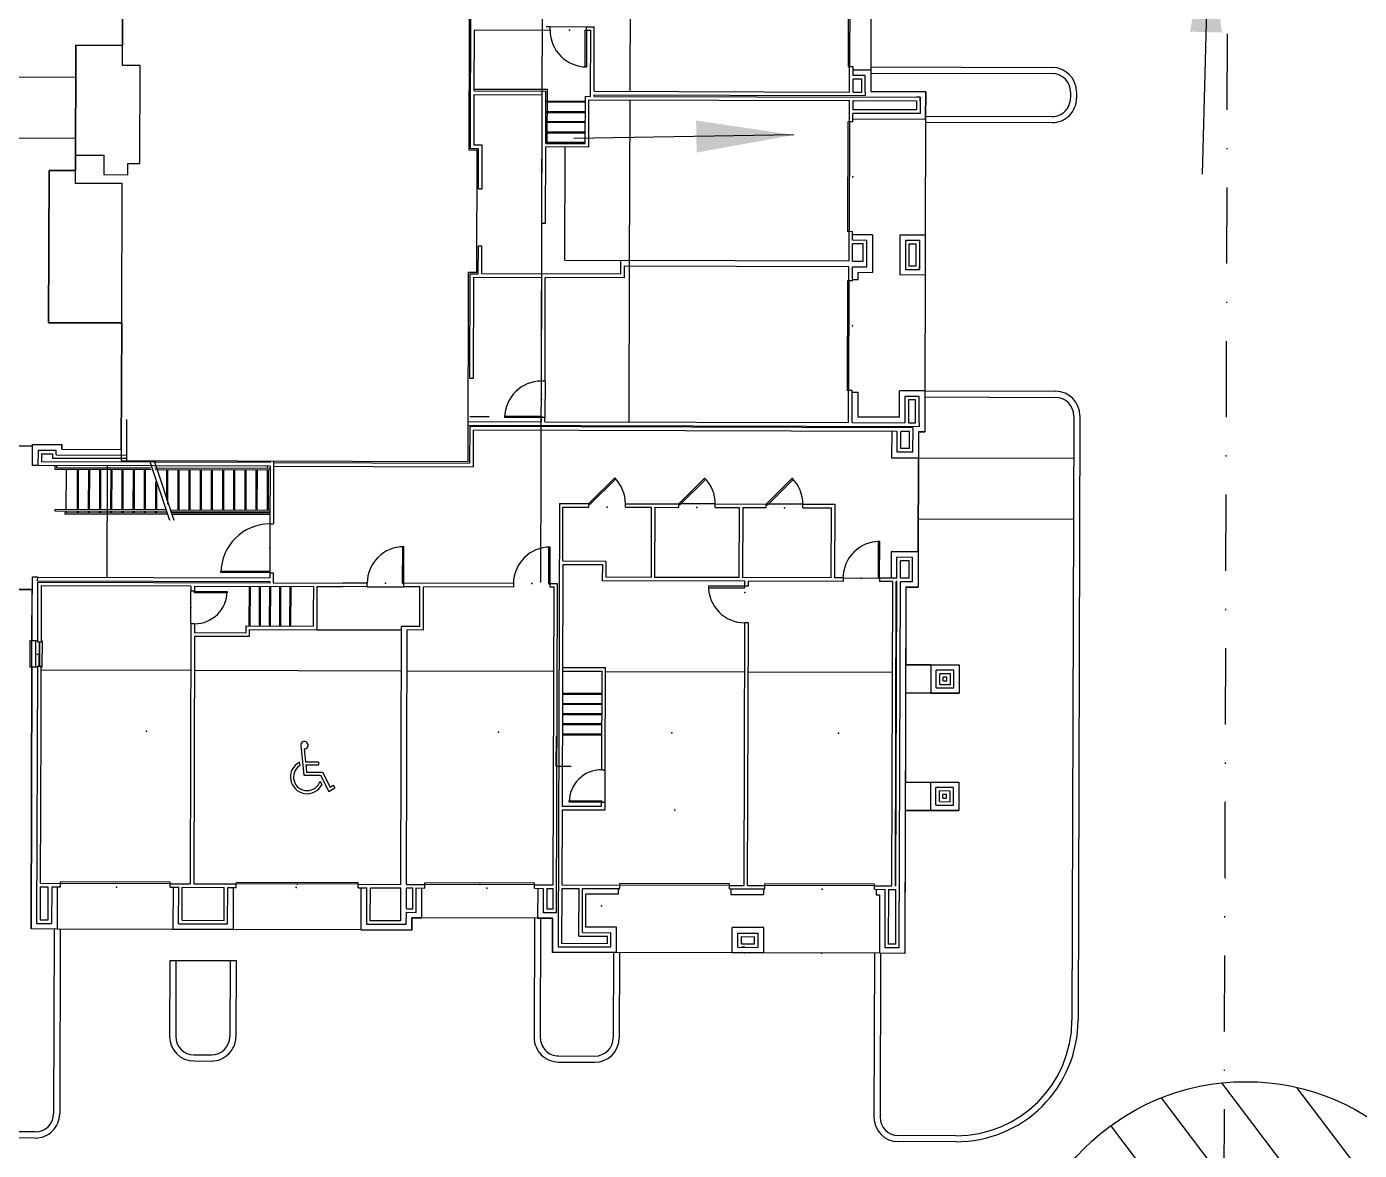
# Model space of a CAD drawing. Header units: feet. Extents: x 26064 to 27719, y 16802 to 28989.
# Drawn here: x 27156 to 27265.3, y 17176.1 to 17268.3 of the extents above; entities that cross this region are included whole.
import ezdxf

# ---------------------------------------------------------------- set-up
doc = ezdxf.new("R2010")
doc.units = ezdxf.units.FT
doc.header["$LTSCALE"] = 50
doc.header["$MEASUREMENT"] = 0
doc.header["$PDSIZE"] = -0.5
doc.linetypes.add('CENTERPL', pattern=[0.25, 0.125, -0.0625, 0, -0.0625])
doc.linetypes.add('HIDDEN', pattern=[0.375, 0.25, -0.125])
for name, color, linetype in [('BUILDING-INTERIOR', 251, 'Continuous'), ('BUILDINGS', 5, 'Continuous'), ('CL-ROADS', 9, 'CENTERPL'), ('CURB-B', 4, 'Continuous'), ('CURB-F', 32, 'Continuous'), ('INLET PROTECTION', 1, 'HIDDEN'), ('SD-STRUCTURE', 6, 'Continuous'), ('SIDEWALK', 9, 'Continuous')]:
    doc.layers.add(name, color=color, linetype=linetype)
doc.styles.add('ls80', font='simplex', dxfattribs={"oblique": 15, "height": 4})
doc.dimstyles.new('dim', dxfattribs={"dimtxt": 0.18, "dimasz": 0.16, "dimexe": 0.0625, "dimexo": 0.0625, "dimgap": 0.03, "dimtad": 3, "dimdec": 4, "dimzin": 0, "dimdsep": 46, "dimtxsty": 'ls80', "dimcen": 0.09, "dimclrd": 256, "dimclre": 256, "dimclrt": 256, "dimaunit": 1, "dimadec": 4, "dimazin": 0, "dimtfac": 1, "dimtdec": 4, "dimtofl": 0, "dimtmove": 2, "dimatfit": 3, "dimfxl": 0, "dimtolj": 1, "dimtzin": 0, "dimlwd": -1, "dimlwe": -1, "dimarcsym": 0})

# ---------------------------------------------------------------- blocks, each defined once
blk = doc.blocks.new('HCSYMBOL')
at = {"layer": 'BUILDING-INTERIOR', "ltscale": 3}
for p, q in [((-6.3, 30.9, -0.7), (-3.3, 1.7, -0.7)), ((-2.9, 27.7, -0.7), (-1.7, 15.1, -0.7)), ((-7.7, 14.5, -0.7), (-7.3, 11.3, -0.7)), ((-1.7, 15.1, -0.7), (11.2, 15.1, -0.7)), ((11.2, 15.1, -0.7), (11.2, 12.1, -0.7)), ((-3.3, 1.7, -0.7), (13.3, 1.7, -0.7)), ((-1.4, 12.1, -0.7), (-0.6, 4.7, -0.7)), ((-1.4, 12.1, -0.7), (11.2, 12.1, -0.7)), ((-0.6, 4.7, -0.7), (15.1, 4.7, -0.7)), ((13.3, 1.7, -0.7), (21.4, -14.2, -0.7)), ((15.1, 4.7, -0.7), (22.6, -9.9, -0.7)), ((12.8, -4, -0.7), (14.6, -7.6, -0.7)), ((21.4, -14.2, -0.7), (27.2, -10.6, -0.7)), ((22.6, -9.9, -0.7), (25.6, -8.1, -0.7)), ((25.6, -8.1, -0.7), (27.2, -10.6, -0.7))]:
    blk.add_line(p, q, dxfattribs=at)
for centre, radius, start, end in [((-2.7, 31.3, -0.7), 3.64, 264.2917, 185.7083), ((-2.7, 31.3, -0.7), 3.64, 264.2917, 185.7083), ((0, 0, -0.7), 16.4, 117.7581, 332.5132), ((0, 0, -0.7), 13.4, 123.044, 342.5456)]:
    blk.add_arc(centre, radius, start, end, dxfattribs=at)

msp = doc.modelspace()

# ---------------------------------------------------------------- hatches: boundary and pattern name
at = {"layer": 'INLET PROTECTION', "linetype": 'Continuous'}
h = msp.add_hatch(dxfattribs=at)
h.set_pattern_fill('ANSI31', scale=37.499998, angle=262.0889784, style=0)
h.set_pattern_definition([(307.088978, (51366.973, -6101.758), (3.7392183, 2.82681806), [])])
edge = h.paths.add_edge_path()
edge.add_arc((27255.98462, 17162.9681), 18.75, 0, 360)

# ---------------------------------------------------------------- linework, layer by layer
at = {"layer": 'BUILDING-INTERIOR', "color": 7, "ltscale": 12}
for p, q in [((27198.17232, 17222.65092), (27198.64317, 17384.00558)), ((27192.40337, 17258.23771), (27192.45806, 17276.98051)), ((27205.49552, 17262.94772), (27205.53235, 17275.56787)), ((27223.39593, 17273.95384), (27223.36967, 17264.9573)), ((27223.52088, 17273.95348), (27223.49462, 17264.95693)), ((27192.70877, 17262.98503), (27192.72336, 17267.98311)), ((27192.72336, 17267.98311), (27198.9293, 17267.965)), ((27198.59695, 17268.25753), (27198.93015, 17268.25655)), ((27198.9293, 17267.965), (27198.93015, 17268.25655)), ((27198.93015, 17268.25655), (27201.929, 17268.2478)), ((27201.79445, 17264.95776), (27201.8032, 17267.95661)), ((27201.8032, 17267.95661), (27201.92815, 17267.95625)), ((27201.92815, 17267.95625), (27201.9194, 17264.9574)), ((27201.92815, 17267.95625), (27201.929, 17268.2478)), ((27201.92815, 17267.95625), (27202.26137, 17267.95529)), ((27201.929, 17268.2478), (27202.55378, 17268.24599)), ((27202.24557, 17262.5407), (27202.26137, 17267.95529)), ((27202.53834, 17262.95636), (27202.55378, 17268.24599)), ((27163.85073, 17265.0685), (27163.85553, 17266.7137)), ((27165.3085, 17265.06424), (27163.85073, 17265.0685)), ((27165.28504, 17257.02566), (27165.3085, 17265.06424)), ((27201.9194, 17264.9574), (27201.79445, 17264.95776)), ((27223.49462, 17264.95693), (27223.36967, 17264.9573)), ((27223.4886, 17262.89522), (27223.49462, 17264.95693)), ((27223.78618, 17264.95608), (27223.49462, 17264.95693)), ((27223.78411, 17264.24802), (27223.78618, 17264.95608)), ((27224.78373, 17264.2451), (27223.78411, 17264.24802)), ((27223.78533, 17264.70618), (27225.24309, 17264.70192)), ((27224.77978, 17262.89145), (27224.78373, 17264.2451)), ((27225.24309, 17264.70192), (27225.23792, 17262.93178)), ((27192.70877, 17262.98503), (27198.58151, 17262.96789)), ((27198.70683, 17263.0925), (27192.70913, 17263.11001)), ((27198.56899, 17258.67788), (27198.58151, 17262.96789)), ((27198.69431, 17258.80248), (27198.70683, 17263.0925)), ((27202.53834, 17262.95636), (27223.48861, 17262.89522)), ((27223.78016, 17262.89437), (27223.78326, 17263.95647)), ((27223.78016, 17262.89437), (27224.48822, 17262.8923)), ((27224.49132, 17263.9544), (27223.78326, 17263.95647)), ((27224.48822, 17262.8923), (27224.49132, 17263.9544)), ((27224.77978, 17262.89145), (27224.77892, 17262.5999)), ((27229.7362, 17262.91865), (27225.23792, 17262.93178)), ((27229.72963, 17260.66996), (27229.7362, 17262.91865)), ((27192.69576, 17258.52841), (27192.70792, 17262.69348)), ((27192.70792, 17262.69348), (27198.28911, 17262.67719)), ((27198.25836, 17252.13957), (27198.28911, 17262.67719)), ((27201.82785, 17262.1254), (27198.5791, 17262.13488)), ((27201.81776, 17258.66839), (27201.82906, 17262.54191)), ((27201.82906, 17262.54191), (27202.24557, 17262.5407)), ((27202.10846, 17258.37599), (27202.11977, 17262.2495)), ((27202.11977, 17262.2495), (27223.48654, 17262.18716)), ((27202.53712, 17262.53985), (27202.53749, 17262.6648)), ((27202.53712, 17262.53985), (27229.27683, 17262.46183)), ((27202.53749, 17262.6648), (27224.77892, 17262.5999)), ((27205.4536, 17248.57821), (27205.49345, 17262.23966)), ((27223.48143, 17260.43783), (27223.48654, 17262.18716)), ((27223.77591, 17261.43704), (27223.77809, 17262.18631)), ((27223.77809, 17262.18631), (27228.98443, 17262.17112)), ((27228.98443, 17262.17112), (27228.98224, 17261.42185)), ((27229.27683, 17262.46183), (27228.98527, 17262.46268)), ((27229.27683, 17262.46183), (27229.27294, 17261.12945)), ((27229.27598, 17262.17027), (27229.27683, 17262.46183)), ((27198.57666, 17261.30187), (27201.82542, 17261.29239)), ((27223.77299, 17260.43698), (27223.77506, 17261.1455)), ((27223.7736, 17260.68734), (27229.72963, 17260.66996)), ((27229.27294, 17261.12945), (27223.77506, 17261.1455)), ((27228.98224, 17261.42185), (27223.77591, 17261.43704)), ((27198.5718, 17259.63584), (27201.82055, 17259.62636)), ((27201.82298, 17260.45937), (27198.57423, 17260.46885)), ((27223.35648, 17260.4382), (27223.33022, 17251.44165)), ((27223.48143, 17260.43783), (27223.35648, 17260.4382)), ((27223.48143, 17260.43783), (27223.45518, 17251.44129)), ((27223.77299, 17260.43698), (27223.48143, 17260.43783)), ((27193.36217, 17258.52647), (27192.69576, 17258.52841)), ((27193.35172, 17254.94451), (27193.36217, 17258.52647)), ((27198.56899, 17258.67788), (27201.81776, 17258.66839)), ((27198.56937, 17258.80283), (27201.81812, 17258.79335)), ((27159.99741, 17257.72834), (27162.32985, 17257.72154)), ((27162.32985, 17257.72154), (27162.32517, 17256.11798)), ((27193.06977, 17258.23576), (27192.40337, 17258.23771)), ((27193.06016, 17254.94536), (27193.06977, 17258.23576)), ((27198.54992, 17252.13872), (27198.56814, 17258.38632)), ((27202.10846, 17258.37599), (27198.56814, 17258.38632)), ((27200.15086, 17258.3817), (27200.12377, 17249.0936)), ((27159.9906, 17255.3959), (27159.9937, 17256.45799)), ((27164.28275, 17256.11227), (27164.28543, 17257.02858)), ((27164.28543, 17257.02858), (27165.28504, 17257.02566)), ((27163.82247, 17255.38472), (27159.9906, 17255.3959)), ((27162.32517, 17256.11798), (27164.28275, 17256.11227)), ((27163.7891, 17243.95163), (27163.82247, 17255.38472)), ((27193.06016, 17254.94536), (27193.35172, 17254.94451)), ((27198.25836, 17252.13957), (27198.54992, 17252.13872)), ((27223.45518, 17251.44129), (27223.33022, 17251.44165)), ((27223.44815, 17249.02553), (27223.45518, 17251.44129)), ((27223.74673, 17251.44044), (27223.45518, 17251.44129)), ((27223.74467, 17250.73284), (27223.74673, 17251.44044)), ((27225.37026, 17251.18625), (27223.74589, 17251.19099)), ((27225.37026, 17251.18625), (27225.36126, 17248.10363)), ((27227.61938, 17251.17969), (27227.60978, 17247.88884)), ((27227.61938, 17251.17969), (27229.70192, 17251.17361)), ((27229.70192, 17251.17361), (27229.69231, 17247.88276)), ((27193.03988, 17247.9897), (27193.04655, 17250.28049)), ((27193.04655, 17250.28049), (27193.3381, 17250.27964)), ((27193.33144, 17247.98885), (27193.3381, 17250.27964)), ((27223.73969, 17249.02468), (27223.74382, 17250.44128)), ((27224.61851, 17250.43873), (27223.74382, 17250.44128)), ((27224.91092, 17250.72943), (27223.74467, 17250.73284)), ((27224.61438, 17249.02213), (27224.61851, 17250.43873)), ((27224.9046, 17248.56312), (27224.91092, 17250.72943)), ((27228.07633, 17250.72019), (27228.06942, 17248.34566)), ((27229.24255, 17250.71679), (27228.07633, 17250.72019)), ((27228.36704, 17250.42779), (27228.36183, 17248.63636)), ((27228.95015, 17250.42609), (27228.36704, 17250.42779)), ((27228.94494, 17248.63466), (27228.95015, 17250.42609)), ((27229.24255, 17250.71679), (27229.23564, 17248.34226)), ((27200.12377, 17249.0936), (27204.70535, 17249.08022)), ((27204.70535, 17249.08022), (27204.70207, 17247.95567)), ((27223.44813, 17249.02553), (27204.70535, 17249.08022)), ((27223.7397, 17249.02468), (27224.61438, 17249.02213)), ((27192.34843, 17239.41159), (27192.37346, 17247.99165)), ((27192.37346, 17247.99165), (27193.03988, 17247.9897)), ((27192.63999, 17239.41074), (27192.66418, 17247.69924)), ((27192.66418, 17247.69924), (27198.24536, 17247.68293)), ((27204.70207, 17247.95567), (27193.33144, 17247.98885)), ((27198.22057, 17239.18622), (27198.24536, 17247.68293)), ((27198.51212, 17239.18537), (27198.53692, 17247.6821)), ((27204.99277, 17247.66326), (27198.53692, 17247.6821)), ((27204.99557, 17248.62122), (27204.99277, 17247.66326)), ((27223.44681, 17248.56737), (27204.99557, 17248.62122)), ((27205.41641, 17235.83315), (27205.45371, 17248.61988)), ((27223.4434, 17247.40119), (27223.44681, 17248.56737)), ((27223.73496, 17247.40034), (27223.73836, 17248.56652)), ((27223.73836, 17248.56652), (27224.9046, 17248.56312)), ((27224.19335, 17247.52395), (27224.19505, 17248.10703)), ((27224.19505, 17248.10703), (27225.36126, 17248.10363)), ((27229.69232, 17247.88276), (27227.60978, 17247.88884)), ((27228.06942, 17248.34566), (27229.23564, 17248.34226)), ((27228.36183, 17248.63636), (27228.94494, 17248.63466)), ((27228.94409, 17248.34311), (27228.94409, 17248.34311)), ((27229.23564, 17248.34226), (27229.23649, 17248.63381)), ((27223.31845, 17247.40155), (27223.2922, 17238.40501)), ((27223.4434, 17247.40119), (27223.31845, 17247.40155)), ((27223.4434, 17247.40119), (27223.41715, 17238.40465)), ((27223.73496, 17247.40034), (27223.4434, 17247.40119)), ((27223.73519, 17247.52529), (27224.19335, 17247.52395)), ((27192.34843, 17239.41159), (27192.63999, 17239.41074)), ((27198.51212, 17239.18537), (27198.22057, 17239.18622)), ((27198.51212, 17239.18537), (27198.50337, 17236.18652)), ((27223.41715, 17238.40465), (27223.2922, 17238.40501)), ((27223.40949, 17235.78064), (27223.41715, 17238.40465)), ((27223.7087, 17238.4038), (27223.41715, 17238.40465)), ((27223.70104, 17235.77979), (27223.7087, 17238.4038)), ((27223.70821, 17238.27884), (27224.16636, 17238.27751)), ((27224.16636, 17238.27751), (27224.1604, 17236.23662)), ((27227.57574, 17236.22665), (27227.58206, 17238.39249)), ((27229.6646, 17238.38641), (27227.58206, 17238.39249)), ((27228.03904, 17237.93299), (27228.03271, 17235.76716)), ((27229.20525, 17237.92959), (27228.03904, 17237.93299)), ((27229.19893, 17235.76376), (27229.20525, 17237.92959)), ((27229.6646, 17238.38641), (27229.65475, 17235.01271)), ((27228.32974, 17237.64059), (27228.32427, 17235.76631)), ((27228.91285, 17237.63889), (27228.32974, 17237.64059)), ((27228.90738, 17235.76461), (27228.91285, 17237.63889)), ((27164.21433, 17232.66298), (27164.22419, 17236.04086)), ((27192.2123, 17235.58012), (27229.19808, 17235.4722)), ((27192.21315, 17235.87167), (27198.21084, 17235.85417)), ((27193.92192, 17236.24154), (27192.33919, 17236.24616)), ((27195.21297, 17236.19612), (27195.21333, 17236.32108)), ((27198.21181, 17236.18737), (27195.21297, 17236.19612)), ((27195.21333, 17236.32108), (27198.21218, 17236.31232)), ((27198.21084, 17235.85417), (27198.21181, 17236.18737)), ((27198.21218, 17236.31232), (27198.21181, 17236.18737)), ((27198.50337, 17236.18652), (27198.21181, 17236.18737)), ((27198.5024, 17235.85332), (27198.50337, 17236.18652)), ((27198.5024, 17235.85332), (27223.40949, 17235.78064)), ((27223.70104, 17235.77979), (27228.03271, 17235.76716)), ((27227.57574, 17236.22665), (27224.1604, 17236.23662)), ((27228.32427, 17235.76631), (27228.90738, 17235.76461)), ((27229.19893, 17235.76376), (27229.19808, 17235.4722)), ((27192.33689, 17235.45479), (27192.32814, 17232.45597)), ((27228.6979, 17235.3487), (27192.33689, 17235.45479)), ((27192.6276, 17235.16238), (27192.61884, 17232.16356)), ((27227.40588, 17235.0609), (27192.6276, 17235.16238)), ((27226.94772, 17235.06224), (27226.9414, 17232.89641)), ((27227.4009, 17233.35322), (27227.40588, 17235.0609)), ((27227.6933, 17233.64394), (27227.69744, 17235.06006)), ((27228.4055, 17235.05799), (27227.69744, 17235.06006)), ((27228.40137, 17233.64187), (27228.4055, 17235.05799)), ((27228.69207, 17233.34946), (27228.6979, 17235.3487)), ((27229.15509, 17235.01417), (27229.14889, 17232.88997)), ((27229.15509, 17235.01417), (27229.65475, 17235.01271)), ((27156.46663, 17232.26914), (27156.47162, 17233.97682)), ((27156.47162, 17233.97682), (27158.88732, 17233.96977)), ((27156.92844, 17233.51732), (27156.92479, 17232.2678)), ((27156.92844, 17233.51732), (27158.42783, 17233.51295)), ((27158.42673, 17233.13808), (27158.42783, 17233.51295)), ((27158.88623, 17233.5949), (27158.88732, 17233.96977)), ((27158.88623, 17233.5949), (27163.75937, 17233.58068)), ((27228.69207, 17233.34947), (27227.4009, 17233.35322)), ((27228.40137, 17233.64187), (27227.6933, 17233.64394)), ((27156.92479, 17232.2678), (27156.46663, 17232.26914)), ((27175.95857, 17232.21219), (27156.92479, 17232.2678)), ((27157.21914, 17233.22492), (27157.2172, 17232.55851)), ((27175.95942, 17232.50374), (27157.2172, 17232.55851)), ((27157.21914, 17233.22492), (27158.13542, 17233.22224)), ((27158.13433, 17232.84738), (27158.13542, 17233.22224)), ((27164.21482, 17232.82961), (27158.13433, 17232.84738)), ((27158.33938, 17231.93047), (27158.34035, 17232.26366)), ((27158.42673, 17233.13808), (27164.21619, 17233.12118)), ((27158.4647, 17232.05506), (27158.4653, 17232.2633)), ((27175.95979, 17232.6287), (27175.95942, 17232.50374)), ((27176.25134, 17232.62785), (27176.23627, 17227.46314)), ((27176.25098, 17232.5029), (27192.32814, 17232.45597)), ((27226.9414, 17232.89641), (27229.14889, 17232.88997)), ((27229.12641, 17225.18459), (27229.14889, 17232.88997)), ((27166.2084, 17231.9075), (27158.33938, 17231.93047)), ((27166.16139, 17232.03259), (27158.4647, 17232.05506)), ((27159.24609, 17228.6374), (27159.25569, 17231.9278)), ((27160.1624, 17228.63472), (27160.17201, 17231.92512)), ((27161.07872, 17228.63205), (27161.08832, 17231.92245)), ((27161.99503, 17228.62937), (27162.00464, 17231.91978)), ((27162.91135, 17228.6267), (27162.92095, 17231.9171)), ((27163.82766, 17228.62402), (27163.83727, 17231.91443)), ((27164.74398, 17228.62135), (27164.75358, 17231.91175)), ((27165.66029, 17228.61867), (27165.66989, 17231.90908)), ((27175.95857, 17232.21219), (27175.94471, 17227.46399)), ((27176.25013, 17232.21133), (27192.61884, 17232.16356)), ((27202.10645, 17229.13698), (27204.23314, 17231.25131)), ((27204.23314, 17231.25131), (27204.32123, 17231.16269)), ((27209.47861, 17229.11548), (27211.6053, 17231.22979)), ((27211.6053, 17231.22979), (27211.69339, 17231.14118)), ((27216.66335, 17229.09452), (27218.79004, 17231.20883)), ((27218.79004, 17231.20883), (27218.87814, 17231.12022)), ((27166.57661, 17228.616), (27166.5833, 17230.90999)), ((27204.32123, 17231.16269), (27202.19454, 17229.04838)), ((27211.69339, 17231.14118), (27209.56671, 17229.02687)), ((27218.87814, 17231.12022), (27216.75145, 17229.00591)), ((27199.69069, 17229.14403), (27199.58459, 17192.783)), ((27199.69069, 17229.14403), (27202.10645, 17229.13698)), ((27202.1056, 17228.84543), (27202.10645, 17229.13698)), ((27202.19454, 17229.04838), (27202.10645, 17229.13698)), ((27205.10444, 17228.83669), (27205.10529, 17229.12824)), ((27205.10529, 17229.12824), (27209.47861, 17229.11548)), ((27209.47776, 17228.82392), (27209.47861, 17229.11548)), ((27212.47746, 17229.10673), (27209.47861, 17229.11549)), ((27209.56671, 17229.02687), (27209.47861, 17229.11548)), ((27212.4766, 17228.81517), (27212.47746, 17229.10673)), ((27212.47746, 17229.10673), (27216.66335, 17229.09452)), ((27216.6625, 17228.80296), (27216.66335, 17229.09452)), ((27216.75145, 17229.00591), (27216.66335, 17229.09452)), ((27219.6622, 17229.08577), (27216.66335, 17229.09452)), ((27219.66135, 17228.79421), (27219.6622, 17229.08577)), ((27219.6622, 17229.08577), (27222.307, 17229.07805)), ((27222.28937, 17223.03869), (27222.307, 17229.07805)), ((27158.32941, 17228.51512), (27158.32978, 17228.64007)), ((27167.44604, 17228.48851), (27158.32941, 17228.51512)), ((27167.39903, 17228.6136), (27158.32978, 17228.64007)), ((27159.12041, 17228.38786), (27159.12004, 17228.26291)), ((27167.54008, 17228.23832), (27159.12004, 17228.26291)), ((27167.49306, 17228.36341), (27159.12041, 17228.38786)), ((27159.24536, 17228.3875), (27159.24573, 17228.51245)), ((27160.16168, 17228.38482), (27160.16204, 17228.50977)), ((27161.07799, 17228.38215), (27161.07835, 17228.5071)), ((27161.9943, 17228.37947), (27161.99467, 17228.50442)), ((27162.91062, 17228.3768), (27162.91098, 17228.50175)), ((27163.82693, 17228.37412), (27163.8273, 17228.49907)), ((27164.74325, 17228.37145), (27164.74361, 17228.49639)), ((27165.65956, 17228.36877), (27165.65993, 17228.49372)), ((27166.57588, 17228.36609), (27166.57624, 17228.49104)), ((27199.96851, 17224.43665), (27199.9814, 17228.85163)), ((27199.9814, 17228.85163), (27202.1056, 17228.84543)), ((27205.10444, 17228.83669), (27207.22862, 17228.83049)), ((27207.22862, 17228.83049), (27207.21185, 17223.08269)), ((27207.52018, 17228.82964), (27207.5034, 17223.08184)), ((27207.52018, 17228.82964), (27209.47776, 17228.82392)), ((27212.4766, 17228.81517), (27214.43419, 17228.80946)), ((27214.43419, 17228.80946), (27214.41741, 17223.06166)), ((27214.72574, 17228.80861), (27214.70896, 17223.06081)), ((27214.72574, 17228.80861), (27216.6625, 17228.80296)), ((27219.66135, 17228.79421), (27222.01459, 17228.78734)), ((27221.99782, 17223.03954), (27222.01459, 17228.78734)), ((27175.94471, 17227.464), (27175.93305, 17223.46553)), ((27175.94471, 17227.46399), (27176.23627, 17227.46314)), ((27225.83845, 17226.02721), (27225.82969, 17223.02836)), ((27225.9634, 17226.02684), (27225.83845, 17226.02721)), ((27225.95464, 17223.02799), (27225.9634, 17226.02684)), ((27186.81019, 17225.59963), (27186.80144, 17222.60078)), ((27186.93514, 17225.59927), (27186.81019, 17225.59963)), ((27186.9264, 17222.60042), (27186.93514, 17225.59927)), ((27198.80558, 17225.56463), (27198.79682, 17222.56578)), ((27198.93053, 17225.56427), (27198.80558, 17225.56463)), ((27198.92178, 17222.56542), (27198.93053, 17225.56427)), ((27226.91891, 17225.19103), (27226.91259, 17223.0252)), ((27229.1264, 17225.18459), (27226.91891, 17225.19103)), ((27227.37075, 17223.02386), (27227.37575, 17224.73154)), ((27228.66692, 17224.72778), (27227.37575, 17224.73154)), ((27228.66109, 17222.72855), (27228.66692, 17224.72777)), ((27229.1264, 17225.18459), (27229.1179, 17222.2695)), ((27171.93459, 17223.47721), (27171.93495, 17223.60216)), ((27171.93495, 17223.60216), (27175.93341, 17223.59048)), ((27175.93341, 17223.59048), (27175.93305, 17223.46553)), ((27199.96766, 17224.14509), (27199.9098, 17204.3194)), ((27199.96766, 17224.14509), (27203.21641, 17224.13562)), ((27199.96851, 17224.43665), (27203.50882, 17224.42633)), ((27203.21641, 17224.13562), (27203.21252, 17222.8028)), ((27203.50882, 17224.42633), (27203.50493, 17223.09351)), ((27227.66231, 17223.02302), (27227.66645, 17224.43914)), ((27228.37452, 17224.43708), (27227.66645, 17224.43914)), ((27228.37038, 17223.02095), (27228.37452, 17224.43708)), ((27156.43989, 17223.10595), (27156.43162, 17220.27683)), ((27156.89805, 17223.10461), (27156.43989, 17223.10595)), ((27156.89683, 17222.68815), (27156.88978, 17220.27549)), ((27156.89683, 17222.68815), (27175.93061, 17222.63259)), ((27156.8972, 17222.8131), (27156.89805, 17223.10466)), ((27156.8972, 17222.8131), (27175.93098, 17222.75754)), ((27156.89805, 17223.10466), (27175.93183, 17223.0491)), ((27175.93305, 17223.46553), (27171.93459, 17223.47721)), ((27175.93098, 17222.75754), (27175.93061, 17222.63259)), ((27175.93061, 17222.63259), (27175.93061, 17222.63252)), ((27175.93305, 17223.46553), (27175.93183, 17223.0491)), ((27175.93305, 17223.46553), (27176.2246, 17223.46468)), ((27176.2246, 17223.46468), (27176.22217, 17222.63167)), ((27176.22217, 17222.63174), (27181.93422, 17222.61507)), ((27183.92755, 17222.60916), (27181.93422, 17222.615)), ((27183.9267, 17222.31762), (27183.92755, 17222.60916)), ((27186.80144, 17222.60078), (27186.9264, 17222.60042)), ((27186.92555, 17222.30886), (27186.9264, 17222.60042)), ((27195.92293, 17222.57417), (27186.9264, 17222.60042)), ((27195.92293, 17222.57417), (27195.92208, 17222.28262)), ((27198.79682, 17222.56578), (27198.92178, 17222.56542)), ((27198.92178, 17222.56542), (27198.92092, 17222.27386)), ((27199.54653, 17222.5636), (27198.92178, 17222.56542)), ((27199.46778, 17195.57398), (27199.54653, 17222.5636)), ((27214.91637, 17222.76864), (27203.21252, 17222.8028)), ((27207.19103, 17223.08275), (27203.50493, 17223.09351)), ((27214.41741, 17223.06166), (27207.5034, 17223.08184)), ((27221.99782, 17223.03954), (27214.70896, 17223.06081)), ((27214.91515, 17222.35214), (27214.91637, 17222.76864)), ((27215.20671, 17222.3513), (27215.20792, 17222.7678)), ((27222.95495, 17222.74519), (27215.20792, 17222.7678)), ((27222.9558, 17223.03675), (27222.28937, 17223.03869)), ((27222.9558, 17223.03675), (27222.95495, 17222.74519)), ((27222.9558, 17223.03675), (27225.95464, 17223.02798)), ((27225.82969, 17223.02836), (27225.95464, 17223.02799)), ((27225.95464, 17223.02799), (27225.95379, 17222.73644)), ((27227.0367, 17222.73328), (27225.95379, 17222.73644)), ((27227.37075, 17223.02386), (27225.95464, 17223.02799)), ((27226.9639, 17197.78456), (27227.03671, 17222.73328)), ((27227.25546, 17197.78371), (27227.32825, 17222.73243)), ((27227.29711, 17197.78358), (27227.3699, 17222.73231)), ((27227.3699, 17222.73231), (27227.32825, 17222.73243)), ((27227.57383, 17192.70135), (27227.66146, 17222.73147)), ((27228.66109, 17222.72855), (27227.66146, 17222.73147)), ((27228.37038, 17223.02095), (27227.66231, 17223.02302)), ((27154.93749, 17222.08993), (27156.43691, 17222.08555)), ((27157.18752, 17222.39573), (27157.18133, 17220.27464)), ((27169.47447, 17222.35989), (27157.18752, 17222.39573)), ((27169.4655, 17219.27774), (27169.47326, 17221.94338)), ((27169.47447, 17222.35989), (27169.47326, 17221.94338)), ((27169.76481, 17221.94255), (27169.47326, 17221.94338)), ((27169.76447, 17221.8176), (27169.76483, 17221.94255)), ((27172.43011, 17221.8098), (27169.76447, 17221.8176)), ((27169.76602, 17222.35902), (27169.76481, 17221.94253)), ((27169.76483, 17221.94255), (27172.43048, 17221.93475)), ((27169.76602, 17222.35902), (27179.51227, 17222.33059)), ((27172.43048, 17221.93475), (27172.43011, 17221.8098)), ((27174.25425, 17219.09706), (27174.26373, 17222.34581)), ((27175.08726, 17219.09463), (27175.09674, 17222.34338)), ((27175.92028, 17219.09219), (27175.92976, 17222.34095)), ((27176.75329, 17219.08977), (27176.76277, 17222.33852)), ((27177.5863, 17219.08734), (27177.59578, 17222.33609)), ((27179.51227, 17222.33059), (27179.50608, 17220.20948)), ((27179.80382, 17222.32974), (27179.79764, 17220.20863)), ((27179.80382, 17222.32974), (27181.93337, 17222.32352)), ((27183.9267, 17222.31762), (27181.93337, 17222.32343)), ((27183.9267, 17222.31762), (27186.92555, 17222.30886)), ((27188.25836, 17222.30497), (27186.92555, 17222.30886)), ((27188.24888, 17219.05622), (27188.25836, 17222.30497)), ((27188.53959, 17218.76382), (27188.54991, 17222.30412)), ((27195.92208, 17222.28262), (27188.54991, 17222.30412)), ((27199.25412, 17222.27289), (27198.92092, 17222.27386)), ((27199.18291, 17197.8656), (27199.25412, 17222.27289)), ((27211.91631, 17222.36089), (27211.91594, 17222.23594)), ((27211.91594, 17222.23594), (27214.91479, 17222.22718)), ((27214.91515, 17222.35214), (27211.91631, 17222.36089)), ((27214.91479, 17222.22718), (27214.91515, 17222.35214)), ((27215.20671, 17222.3513), (27214.91515, 17222.35214)), ((27228.1183, 17222.27197), (27228.03065, 17192.24184)), ((27228.1183, 17222.27242), (27229.1179, 17222.2695)), ((27156.88923, 17220.27549), (27156.88199, 17217.7941)), ((27157.18078, 17220.27464), (27157.17354, 17217.79325)), ((27156.43081, 17220.19031), (27156.42406, 17217.8787)), ((27169.4655, 17219.27774), (27169.4027, 17197.95251)), ((27169.4655, 17219.27774), (27169.46274, 17218.52794)), ((27169.75705, 17219.27689), (27169.4655, 17219.27774)), ((27169.75705, 17219.27689), (27169.7543, 17218.52709)), ((27169.75705, 17219.27689), (27169.7543, 17218.52709)), ((27179.50554, 17220.20949), (27179.50225, 17219.08175)), ((27179.79709, 17220.20864), (27179.79295, 17218.78934)), ((27214.84357, 17197.81991), (27214.9064, 17219.35329)), ((27215.19795, 17219.35245), (27214.9064, 17219.35329)), ((27215.13513, 17197.81906), (27215.19795, 17219.35245)), ((27169.75345, 17218.23553), (27169.69425, 17197.95166)), ((27174.2517, 17218.2224), (27169.75345, 17218.23553)), ((27173.96099, 17218.51481), (27169.7543, 17218.5271)), ((27173.9627, 17219.09792), (27173.96099, 17218.51481)), ((27173.9627, 17219.09792), (27179.50225, 17219.08175)), ((27174.2534, 17218.80551), (27174.2517, 17218.2224)), ((27174.2534, 17218.80551), (27179.79295, 17218.78934)), ((27179.79295, 17218.78934), (27186.74861, 17218.76904)), ((27186.68772, 17197.90206), (27186.74946, 17219.0606)), ((27188.24888, 17219.05622), (27186.74946, 17219.0606)), ((27187.14588, 17197.90073), (27187.20677, 17218.76771)), ((27188.53959, 17218.76382), (27187.20677, 17218.76771)), ((27156.25748, 17217.87919), (27156.25116, 17215.71336)), ((27156.42406, 17217.8787), (27156.25748, 17217.87919)), ((27156.88224, 17217.87737), (27156.42406, 17217.8787)), ((27156.71563, 17217.87789), (27156.70931, 17215.71205)), ((27156.88223, 17217.8774), (27156.71563, 17217.87789)), ((27156.88199, 17217.7941), (27157.17354, 17217.79325)), ((27157.00694, 17217.79374), (27157.0011, 17215.79451)), ((27157.04859, 17217.79362), (27157.04275, 17215.79438)), ((27157.17379, 17217.87655), (27157.25709, 17217.87631)), ((27157.25709, 17217.87631), (27157.25076, 17215.71047)), ((27230.16148, 17215.91422), (27228.09976, 17215.92024)), ((27230.16148, 17215.91422), (27230.15467, 17213.58179)), ((27230.16148, 17215.91422), (27232.49392, 17215.90742)), ((27232.49392, 17215.90742), (27232.48711, 17213.57498)), ((27156.41778, 17215.71287), (27156.25116, 17215.71336)), ((27156.41778, 17215.71287), (27156.35508, 17194.24198)), ((27156.87592, 17215.71153), (27156.41778, 17215.71287)), ((27156.87591, 17215.71157), (27156.70931, 17215.71205)), ((27156.87615, 17215.79487), (27156.81458, 17194.6988)), ((27156.87615, 17215.79487), (27157.16771, 17215.79402)), ((27157.16771, 17215.79402), (27157.15344, 17210.90006)), ((27169.45375, 17215.44579), (27157.1668, 17215.48164)), ((27157.16746, 17215.71072), (27157.25076, 17215.71047)), ((27186.73876, 17215.39535), (27169.7453, 17215.44494)), ((27199.23394, 17215.35889), (27187.19692, 17215.39401)), ((27199.94215, 17215.39848), (27203.19089, 17215.38901)), ((27199.943, 17215.69003), (27203.4833, 17215.67971)), ((27203.16732, 17207.30879), (27203.19089, 17215.38901)), ((27203.45887, 17207.30792), (27203.4833, 17215.67971)), ((27214.89461, 17215.31319), (27203.48232, 17215.34649)), ((27227.01496, 17215.27782), (27215.18616, 17215.31235)), ((27230.59328, 17214.01789), (27230.59753, 17215.47562)), ((27232.05531, 17215.47136), (27230.59753, 17215.47562)), ((27230.88568, 17214.30859), (27230.88824, 17215.18321)), ((27231.7629, 17215.18066), (27230.88824, 17215.18321)), ((27231.17809, 17214.59929), (27231.17894, 17214.8908)), ((27231.4705, 17214.88995), (27231.17894, 17214.8908)), ((27231.46965, 17214.59844), (27231.4705, 17214.88995)), ((27231.76035, 17214.30603), (27231.7629, 17215.18066)), ((27231.7629, 17215.18066), (27231.7629, 17215.18066)), ((27232.05105, 17214.01363), (27232.05531, 17215.47136)), ((27230.59328, 17214.01789), (27232.05105, 17214.01363)), ((27230.88568, 17214.30859), (27231.76035, 17214.30603)), ((27230.88568, 17214.30859), (27231.76035, 17214.30604)), ((27231.17809, 17214.59929), (27231.46965, 17214.59844)), ((27203.18287, 17212.64005), (27199.93413, 17212.64953)), ((27203.1853, 17213.47307), (27199.93656, 17213.48255)), ((27230.15467, 17213.58179), (27228.09295, 17213.5878)), ((27230.15467, 17213.58179), (27232.48711, 17213.57498)), ((27203.18043, 17211.80704), (27199.93169, 17211.81652)), ((27157.15343, 17210.90006), (27157.11573, 17197.98837)), ((27203.178, 17210.97403), (27199.92926, 17210.98351)), ((27199.44028, 17207.61137), (27199.44745, 17210.06877)), ((27203.17557, 17210.14101), (27199.92683, 17210.15049)), ((27199.44028, 17207.61137), (27200.66897, 17207.60778)), ((27203.16732, 17207.30879), (27203.45887, 17207.30792)), ((27203.45108, 17204.64227), (27203.45887, 17207.30792)), ((27228.07168, 17206.29894), (27230.1334, 17206.29293)), ((27230.1334, 17206.29293), (27230.12659, 17203.96049)), ((27230.1334, 17206.29293), (27232.46584, 17206.28612)), ((27232.46584, 17206.28612), (27232.45903, 17203.95368)), ((27230.5652, 17204.39659), (27230.56945, 17205.85432)), ((27232.02723, 17205.85006), (27230.56945, 17205.85432)), ((27230.8576, 17204.68729), (27230.86016, 17205.56191)), ((27231.73482, 17205.55936), (27230.86016, 17205.56191)), ((27231.15001, 17204.978), (27231.15086, 17205.26951)), ((27231.15001, 17204.978), (27231.44157, 17204.97715)), ((27231.44242, 17205.26866), (27231.15086, 17205.26951)), ((27231.44157, 17204.97715), (27231.44242, 17205.26866)), ((27231.73227, 17204.68474), (27231.73482, 17205.55936)), ((27231.73482, 17205.55936), (27231.73482, 17205.55936)), ((27232.02297, 17204.39233), (27232.02723, 17205.85006)), ((27199.90895, 17204.02787), (27199.89098, 17197.86353)), ((27199.90895, 17204.02787), (27203.44926, 17204.01754)), ((27199.9098, 17204.3194), (27203.15855, 17204.30994)), ((27200.4939, 17204.65089), (27200.49426, 17204.77584)), ((27203.15954, 17204.64313), (27200.4939, 17204.65089)), ((27200.49426, 17204.77584), (27203.1599, 17204.76808)), ((27203.15855, 17204.30994), (27203.15952, 17204.64313)), ((27203.15952, 17204.64313), (27203.45108, 17204.64227)), ((27203.1599, 17204.76808), (27203.15954, 17204.64313)), ((27203.44926, 17204.01754), (27203.45108, 17204.64227)), ((27228.06487, 17203.96651), (27230.12659, 17203.96049)), ((27230.12659, 17203.96049), (27232.45903, 17203.95368)), ((27230.5652, 17204.39659), (27232.02297, 17204.39233)), ((27230.8576, 17204.68729), (27231.73227, 17204.68474)), ((27230.8576, 17204.68729), (27231.73227, 17204.68474)), ((27157.11488, 17197.69682), (27157.10698, 17194.98951)), ((27157.11488, 17197.69682), (27157.76048, 17197.69493)), ((27157.11573, 17197.98837), (27158.76094, 17197.98355)), ((27157.75258, 17194.98762), (27157.76048, 17197.69493)), ((27158.05203, 17197.69407), (27158.04328, 17194.69522)), ((27158.05203, 17197.69407), (27158.76009, 17197.692)), ((27158.51019, 17197.69272), (27158.50004, 17194.2357)), ((27158.76009, 17197.692), (27158.76094, 17197.98355)), ((27158.76094, 17197.98355), (27158.76131, 17198.1085)), ((27167.75749, 17197.95731), (27158.76094, 17197.98355)), ((27167.75785, 17198.08227), (27158.76131, 17198.1085)), ((27167.75663, 17197.66576), (27167.75749, 17197.95731)), ((27167.75663, 17197.66576), (27168.4647, 17197.66369)), ((27167.75749, 17197.95731), (27167.75785, 17198.08227)), ((27167.75749, 17197.95731), (27169.40269, 17197.95251)), ((27168.00654, 17197.66503), (27167.99645, 17194.208)), ((27168.45594, 17194.66485), (27168.4647, 17197.66369)), ((27168.74835, 17194.95555), (27168.75625, 17197.66284)), ((27168.75625, 17197.66284), (27172.19244, 17197.65281)), ((27169.69425, 17197.95166), (27173.1929, 17197.94145)), ((27172.18454, 17194.94552), (27172.19244, 17197.65281)), ((27172.47524, 17194.65312), (27172.48399, 17197.65196)), ((27172.48399, 17197.65196), (27173.19205, 17197.6499)), ((27172.94215, 17197.65063), (27172.93206, 17194.1936)), ((27173.19205, 17197.6499), (27173.1929, 17197.94145)), ((27173.1929, 17197.94145), (27173.19327, 17198.0664)), ((27183.18906, 17197.91228), (27173.1929, 17197.94145)), ((27183.18943, 17198.03723), (27173.19327, 17198.0664)), ((27183.18821, 17197.62072), (27183.18906, 17197.91228)), ((27183.18821, 17197.62072), (27183.89627, 17197.61865)), ((27183.18906, 17197.91228), (27183.18943, 17198.03723)), ((27183.18906, 17197.91228), (27186.68772, 17197.90206)), ((27183.42802, 17194.16294), (27183.43811, 17197.61999)), ((27183.88752, 17194.61981), (27183.89627, 17197.61865)), ((27184.17992, 17194.91051), (27184.18783, 17197.6178)), ((27184.18783, 17197.6178), (27186.68687, 17197.61051)), ((27186.67897, 17194.90322), (27186.68687, 17197.61051)), ((27187.14004, 17195.9015), (27187.14502, 17197.60917)), ((27187.14502, 17197.60917), (27187.66565, 17197.60765)), ((27187.14588, 17197.90073), (27188.66612, 17197.89629)), ((27187.66067, 17195.89998), (27187.66565, 17197.60765)), ((27187.95137, 17195.60757), (27187.95721, 17197.6068)), ((27187.95721, 17197.6068), (27188.66527, 17197.60474)), ((27188.40819, 17195.14803), (27188.41537, 17197.60547)), ((27188.66527, 17197.60474), (27188.66612, 17197.89629)), ((27188.66612, 17197.89629), (27188.66648, 17198.02124)), ((27197.66266, 17197.87003), (27188.66612, 17197.89629)), ((27197.66303, 17197.99499), (27188.66648, 17198.02124)), ((27197.66181, 17197.57848), (27197.66266, 17197.87003)), ((27197.66181, 17197.57848), (27198.36987, 17197.57641)), ((27197.66266, 17197.87003), (27197.66303, 17197.99499)), ((27197.66266, 17197.87003), (27199.18291, 17197.8656)), ((27197.91172, 17197.57775), (27197.90454, 17195.12032)), ((27198.36987, 17197.57641), (27198.36404, 17195.5772)), ((27198.66143, 17197.57556), (27198.65644, 17195.8679)), ((27198.66143, 17197.57556), (27199.18206, 17197.57404)), ((27199.17707, 17195.86639), (27199.18206, 17197.57404)), ((27199.89013, 17197.57198), (27199.877, 17193.0737)), ((27199.89013, 17197.57198), (27201.30627, 17197.56784)), ((27199.89098, 17197.86353), (27204.63915, 17197.84969)), ((27201.29484, 17193.65268), (27201.30627, 17197.56784)), ((27201.58725, 17193.94338), (27201.59783, 17197.56699)), ((27201.59783, 17197.56699), (27204.6383, 17197.55814)), ((27204.51335, 17197.55852), (27204.51201, 17197.10037)), ((27204.6383, 17197.55814), (27204.63915, 17197.84969)), ((27204.63915, 17197.84969), (27204.63951, 17197.97464)), ((27213.63569, 17197.82344), (27204.63915, 17197.84969)), ((27213.63606, 17197.94839), (27204.63951, 17197.97464)), ((27213.63484, 17197.53188), (27213.63569, 17197.82344)), ((27213.63484, 17197.53188), (27216.55029, 17197.52337)), ((27213.63569, 17197.82344), (27213.63606, 17197.94839)), ((27213.63569, 17197.82344), (27214.84357, 17197.81991)), ((27213.75979, 17197.53154), (27213.75845, 17197.07338)), ((27215.13513, 17197.81906), (27216.55115, 17197.81493)), ((27216.42526, 17197.52376), (27216.42392, 17197.0656)), ((27216.55029, 17197.52337), (27216.55115, 17197.81493)), ((27216.55115, 17197.81493), (27216.55151, 17197.93988)), ((27225.54769, 17197.78869), (27216.55115, 17197.81493)), ((27225.54805, 17197.91364), (27216.55151, 17197.93988)), ((27225.54684, 17197.49713), (27225.54769, 17197.78869)), ((27225.54684, 17197.49713), (27226.42159, 17197.49458)), ((27225.54769, 17197.78869), (27225.54805, 17197.91364)), ((27225.54769, 17197.78869), (27226.9639, 17197.78456)), ((27225.67188, 17197.49677), (27225.67054, 17197.03861)), ((27226.40761, 17192.70474), (27226.42159, 17197.49458)), ((27226.70001, 17192.99544), (27226.71314, 17197.49373)), ((27226.71314, 17197.49373), (27227.29626, 17197.49203)), ((27227.25546, 17197.78371), (27227.29711, 17197.78358)), ((27227.28312, 17192.99374), (27227.29626, 17197.49203)), ((27201.84621, 17197.10815), (27201.83831, 17194.40083)), ((27204.51201, 17197.10037), (27201.84621, 17197.10815)), ((27213.75845, 17197.07338), (27216.42392, 17197.0656)), ((27225.67054, 17197.03861), (27225.96209, 17197.03776)), ((27225.96209, 17197.03776), (27225.94811, 17192.24792)), ((27187.13627, 17194.61033), (27187.13919, 17195.60994)), ((27187.13919, 17195.60994), (27187.95137, 17195.60757)), ((27187.14004, 17195.9015), (27187.66067, 17195.89998)), ((27187.59309, 17194.15081), (27187.59601, 17195.1504)), ((27187.59601, 17195.1504), (27188.40819, 17195.14803)), ((27197.90454, 17195.12032), (27199.13324, 17195.11673)), ((27199.46778, 17195.57398), (27198.36404, 17195.5772)), ((27199.17707, 17195.86639), (27198.65644, 17195.8679)), ((27199.13324, 17195.11673), (27199.12509, 17192.32624)), ((27158.50004, 17194.2357), (27156.35508, 17194.24198)), ((27156.81458, 17194.6988), (27158.04328, 17194.69522)), ((27157.10698, 17194.98951), (27157.75258, 17194.98762)), ((27172.93206, 17194.1936), (27167.99645, 17194.208)), ((27168.45594, 17194.66485), (27172.47524, 17194.65312)), ((27168.74835, 17194.95555), (27172.18454, 17194.94552)), ((27183.42802, 17194.16294), (27187.59309, 17194.15081)), ((27187.13627, 17194.61033), (27183.88752, 17194.61981)), ((27186.67897, 17194.90322), (27184.17992, 17194.91051)), ((27204.37917, 17194.39342), (27201.83831, 17194.40083)), ((27204.37309, 17192.31093), (27204.37917, 17194.39342)), ((27213.86944, 17192.28317), (27213.87552, 17194.3657)), ((27216.45785, 17194.35816), (27213.87552, 17194.3657)), ((27216.45177, 17192.27563), (27216.45785, 17194.35816)), ((27199.877, 17193.0737), (27203.62557, 17193.06278)), ((27201.29484, 17193.65268), (27203.62727, 17193.64589)), ((27201.58725, 17193.94338), (27203.91967, 17193.9366)), ((27203.62557, 17193.06278), (27203.62727, 17193.64589)), ((27203.91627, 17192.77038), (27203.91967, 17193.9366)), ((27214.32893, 17192.73997), (27214.33234, 17193.90619)), ((27214.33234, 17193.90619), (27215.99835, 17193.90134)), ((27214.62134, 17193.03067), (27214.62304, 17193.61378)), ((27214.62134, 17193.03067), (27215.70424, 17193.02753)), ((27214.62304, 17193.61378), (27215.70595, 17193.61064)), ((27215.70424, 17193.02753), (27215.70595, 17193.61064)), ((27215.99495, 17192.73513), (27215.99835, 17193.90134)), ((27227.28312, 17192.99374), (27226.70001, 17192.99544)), ((27227.57383, 17192.70135), (27227.57468, 17192.99291)), ((27204.37309, 17192.31093), (27199.12509, 17192.32624)), ((27199.58459, 17192.783), (27199.87615, 17192.78215)), ((27199.58459, 17192.783), (27203.91627, 17192.77038)), ((27216.45177, 17192.27563), (27213.86944, 17192.28317)), ((27214.32893, 17192.73997), (27215.99495, 17192.73513)), ((27214.91115, 17192.73829), (27214.6196, 17192.73912)), ((27228.03065, 17192.24184), (27225.94811, 17192.24792)), ((27227.57383, 17192.70135), (27226.40761, 17192.70474))]:
    msp.add_line(p, q, dxfattribs=at)
at = {"layer": 'BUILDING-INTERIOR', "color": 7, "ltscale": 6}
for p, q in [((27223.39593, 17273.95384), (27223.36967, 17264.9573)), ((27223.36967, 17264.9573), (27223.36967, 17264.9573)), ((27223.35648, 17260.4382), (27223.33022, 17251.44165)), ((27223.35648, 17260.4382), (27223.35648, 17260.4382)), ((27223.33022, 17251.44165), (27223.33022, 17251.44165)), ((27223.31845, 17247.40155), (27223.2922, 17238.40501)), ((27223.31845, 17247.40155), (27223.31845, 17247.40155)), ((27223.2922, 17238.40501), (27223.2922, 17238.40501)), ((27154.97189, 17233.87707), (27156.47131, 17233.87269)), ((27162.60364, 17223.088), (27162.63039, 17232.25109)), ((27175.95797, 17232.004), (27166.51774, 17232.03155)), ((27175.9576, 17231.87905), (27166.56476, 17231.90646)), ((27167.49531, 17229.43049), (27167.50252, 17231.90372)), ((27168.40923, 17228.61065), (27168.41884, 17231.90105)), ((27169.32555, 17228.60797), (27169.33515, 17231.89837)), ((27170.24186, 17228.6053), (27170.25147, 17231.8957)), ((27171.15817, 17228.60263), (27171.16778, 17231.89303)), ((27172.07449, 17228.59995), (27172.08409, 17231.89035)), ((27172.9908, 17228.59728), (27173.0004, 17231.88768)), ((27173.90712, 17228.5946), (27173.91672, 17231.885)), ((27174.82343, 17228.59193), (27174.83303, 17231.88233)), ((27175.73974, 17228.58926), (27175.74935, 17231.87966)), ((27175.74972, 17232.00461), (27175.75032, 17232.2128)), ((27167.75538, 17228.61256), (27175.948, 17228.58865)), ((27167.80239, 17228.48747), (27175.94763, 17228.4637)), ((27175.9469, 17228.21379), (27167.89643, 17228.23728)), ((27175.94727, 17228.33874), (27167.89679, 17228.36223)), ((27168.40851, 17228.36074), (27168.40887, 17228.4857)), ((27169.32482, 17228.35807), (27169.32518, 17228.48302)), ((27170.24113, 17228.35539), (27170.2415, 17228.48035)), ((27171.15744, 17228.35272), (27171.15781, 17228.47768)), ((27172.07376, 17228.35005), (27172.07413, 17228.475)), ((27172.99007, 17228.34737), (27172.99044, 17228.47233)), ((27173.90639, 17228.3447), (27173.90675, 17228.46965)), ((27174.8227, 17228.34202), (27174.82306, 17228.46698)), ((27175.73901, 17228.33935), (27175.73938, 17228.46431)), ((27158.76131, 17198.1085), (27158.76131, 17198.1085)), ((27167.75785, 17198.08227), (27158.76131, 17198.1085)), ((27167.75785, 17198.08227), (27167.75785, 17198.08227)), ((27173.19327, 17198.0664), (27173.19327, 17198.0664)), ((27183.18943, 17198.03723), (27173.19327, 17198.0664)), ((27183.18943, 17198.03723), (27183.18943, 17198.03723)), ((27197.66303, 17197.99499), (27188.66648, 17198.02124)), ((27188.66648, 17198.02124), (27188.66648, 17198.02124)), ((27197.66303, 17197.99499), (27197.66303, 17197.99499)), ((27204.63951, 17197.97464), (27204.63951, 17197.97464)), ((27213.63606, 17197.94839), (27204.63951, 17197.97464)), ((27213.63606, 17197.94839), (27213.63606, 17197.94839)), ((27216.55151, 17197.93988), (27216.55151, 17197.93988)), ((27225.54805, 17197.91364), (27216.55151, 17197.93988)), ((27225.54805, 17197.91364), (27225.54805, 17197.91364))]:
    msp.add_line(p, q, dxfattribs=at)
at = {"layer": 'BUILDING-INTERIOR', "color": 7, "ltscale": 4}
for p, q in [((27201.8276, 17262.0421), (27198.57885, 17262.05158)), ((27198.57642, 17261.21857), (27201.82517, 17261.20908)), ((27201.82274, 17260.37607), (27198.57399, 17260.38555)), ((27198.56913, 17258.71953), (27201.81788, 17258.71004)), ((27198.57156, 17259.55254), (27201.82031, 17259.54306)), ((27160.24571, 17228.63448), (27160.25531, 17231.92488)), ((27161.16202, 17228.63181), (27161.17162, 17231.92221)), ((27162.07833, 17228.62913), (27162.08794, 17231.91953)), ((27162.99465, 17228.62645), (27163.00425, 17231.91686)), ((27163.91096, 17228.62378), (27163.92057, 17231.91418)), ((27164.82728, 17228.6211), (27164.83688, 17231.91151)), ((27165.74359, 17228.61843), (27165.7532, 17231.90883)), ((27167.5776, 17229.08559), (27167.58582, 17231.90348)), ((27168.49254, 17228.6104), (27168.50214, 17231.9008)), ((27169.40885, 17228.60773), (27169.41845, 17231.89813)), ((27170.32516, 17228.60506), (27170.33477, 17231.89546)), ((27171.24148, 17228.60238), (27171.25108, 17231.89278)), ((27172.15779, 17228.59971), (27172.1674, 17231.89011)), ((27173.07411, 17228.59704), (27173.08371, 17231.88744)), ((27173.99042, 17228.59436), (27174.00002, 17231.88476)), ((27174.90674, 17228.59169), (27174.91634, 17231.88209)), ((27175.82305, 17228.58901), (27175.83265, 17231.87941)), ((27166.65991, 17228.61575), (27166.66596, 17230.69005)), ((27160.24498, 17228.38458), (27160.24534, 17228.50953)), ((27161.16129, 17228.3819), (27161.16166, 17228.50685)), ((27162.07761, 17228.37923), (27162.07797, 17228.50418)), ((27162.99392, 17228.37656), (27162.99428, 17228.5015)), ((27163.91023, 17228.37388), (27163.9106, 17228.49883)), ((27164.82655, 17228.3712), (27164.82691, 17228.49615)), ((27165.74286, 17228.36852), (27165.74323, 17228.49348)), ((27166.65918, 17228.36585), (27166.65954, 17228.4908)), ((27168.49181, 17228.3605), (27168.49217, 17228.48546)), ((27169.40812, 17228.35782), (27169.40849, 17228.48278)), ((27170.32444, 17228.35515), (27170.3248, 17228.48011)), ((27171.24075, 17228.35248), (27171.24111, 17228.47743)), ((27172.15706, 17228.3498), (27172.15743, 17228.47476)), ((27173.07338, 17228.34713), (27173.07374, 17228.47209)), ((27173.98969, 17228.34445), (27173.99006, 17228.46941)), ((27174.90601, 17228.34178), (27174.90637, 17228.46674)), ((27175.82232, 17228.33911), (27175.82269, 17228.46406)), ((27174.33755, 17219.09681), (27174.34703, 17222.34557)), ((27175.17057, 17219.09438), (27175.18004, 17222.34313)), ((27176.00358, 17219.09195), (27176.01306, 17222.3407)), ((27176.83659, 17219.08953), (27176.84607, 17222.33828)), ((27177.6696, 17219.0871), (27177.67908, 17222.33585)), ((27203.18311, 17212.72335), (27199.93437, 17212.73284)), ((27203.18554, 17213.55637), (27199.9368, 17213.56585)), ((27203.18068, 17211.89034), (27199.93194, 17211.89982)), ((27203.17825, 17211.05733), (27199.92951, 17211.06681)), ((27203.17581, 17210.22431), (27199.92708, 17210.2338))]:
    msp.add_line(p, q, dxfattribs=at)
at = {"layer": 'BUILDING-INTERIOR', "color": 7, "ltscale": 48}
for p, q in [((27166.08425, 17232.65758), (27167.71245, 17227.77966)), ((27166.44061, 17232.65654), (27168.0688, 17227.77862))]:
    msp.add_line(p, q, dxfattribs=at)
at = {"layer": 'BUILDING-INTERIOR', "color": 7, "ltscale": 12}
msp.add_lwpolyline([(27163.88355, 17276.31418), (27163.85553, 17266.7137), (27160.02367, 17266.72488), (27159.9937, 17256.45799), (27157.82787, 17256.46431), (27157.7914, 17243.96913), (27163.7891, 17243.95163), (27163.75937, 17233.58068), (27163.75669, 17232.66424), (27192.20355, 17232.58125), (27192.2489, 17248.11696), (27192.91531, 17248.11501), (27192.94449, 17258.11117), (27192.27808, 17258.11311), (27192.36389, 17287.51847)], dxfattribs=at)
for centre, radius, start, end in [((27201.92815, 17267.95625), 2.99886, 179.8327778, 269.8327778), ((27198.21181, 17236.18737), 2.99886, 89.8327778, 179.8327778), ((27202.10645, 17229.13698), 2.99886, 359.8329778, 44.8329778), ((27209.47861, 17229.11548), 2.99886, 359.8327778, 44.8327778), ((27216.66335, 17229.09452), 2.99886, 359.8327778, 44.8327778), ((27175.93305, 17223.46553), 3.99848, 89.8326778, 179.8325778), ((27225.95464, 17223.02799), 2.99886, 89.8328778, 179.8327778), ((27186.9264, 17222.60042), 2.99886, 89.8329778, 179.8329778), ((27198.92178, 17222.56542), 2.99886, 89.8327778, 179.8327778), ((27169.76483, 17221.94255), 2.66565, 269.8323778, 359.8323778), ((27214.91515, 17222.35214), 2.99886, 179.8327778, 269.8327778), ((27203.15954, 17204.64313), 2.66565, 89.8330778, 179.8327778)]:
    msp.add_arc(centre, radius, start, end, dxfattribs=at)
for p in [(27200.51206, 17267.96036, 1), (27223.75989, 17255.93867, 1), (27223.72421, 17243.71473, 1), (27198.2162, 17237.68678, 1), (27203.60502, 17228.84103, 1), (27210.97719, 17228.81952, 1), (27218.16192, 17228.79855, 1), (27175.93889, 17225.46476, 1), (27185.42697, 17222.60479, 1), (27197.42236, 17222.56977, 1), (27224.45523, 17223.03233, 1), (27214.9137, 17221.8523, 1), (27169.46938, 17220.61057, 1), (27156.87907, 17216.7945, 1), (27165.81539, 17210.45849, 1), (27194.70013, 17210.37419, 1), (27208.90299, 17210.33271, 1), (27222.58523, 17210.29278, 1), (27209.15541, 17204.00088, 1), (27163.25921, 17197.97044, 1), (27163.3625, 17197.67858, 1), (27178.10718, 17197.63555, 1), (27178.19098, 17197.92686, 1), (27193.16439, 17197.88316, 1), (27193.74664, 17197.58991, 1), (27221.23645, 17197.50967, 1), (27203.13473, 17196.14623, 1), (27214.86905, 17192.28027, 1), (27221.19985, 17192.26177, 1)]:
    msp.add_point(p, dxfattribs=at)
at = {"layer": 'BUILDINGS', "color": 7, "flags": 128}
for points in [[(27152.63945, 17233.88387), (27156.47131, 17233.87269), (27156.47162, 17233.97682), (27158.88732, 17233.96977), (27158.88623, 17233.5949), (27163.75937, 17233.58068), (27163.7891, 17243.95163), (27157.7914, 17243.96913), (27157.82787, 17256.46431), (27159.9937, 17256.45799), (27160.02367, 17266.72488), (27163.85553, 17266.7137), (27163.88355, 17276.31418)], [(27225.2708, 17274.19827), (27225.24309, 17264.70192), (27225.23792, 17262.93178), (27229.7362, 17262.91865), (27229.72963, 17260.66996), (27229.70192, 17251.17361), (27229.69231, 17247.88276), (27229.6646, 17238.38641), (27229.65475, 17235.01271), (27229.15509, 17235.01417), (27229.14889, 17232.88997), (27229.12641, 17225.18459), (27229.1179, 17222.2695), (27228.1183, 17222.27197), (27228.09976, 17215.92024), (27230.16148, 17215.91422), (27232.49392, 17215.90742), (27232.48711, 17213.57498), (27230.15467, 17213.58179), (27228.09295, 17213.5878), (27228.07168, 17206.29894), (27230.1334, 17206.29293), (27232.46584, 17206.28612), (27232.45903, 17203.95368), (27230.12659, 17203.96049), (27228.06487, 17203.96651), (27228.03065, 17192.24184), (27225.94811, 17192.24792), (27216.45177, 17192.27563), (27213.86944, 17192.28317), (27204.37309, 17192.31093), (27199.12509, 17192.32624), (27199.13324, 17195.11673), (27197.90454, 17195.12032), (27188.40819, 17195.14803), (27187.59601, 17195.1504), (27187.59309, 17194.15081), (27183.42802, 17194.16294), (27172.93206, 17194.1936), (27167.99645, 17194.208), (27158.50004, 17194.2357), (27156.35508, 17194.24198), (27156.41778, 17215.71287), (27156.42406, 17217.8787), (27156.43691, 17222.08555), (27154.93749, 17222.08993)]]:
    msp.add_lwpolyline(points, dxfattribs=at)
at = {"layer": 'CL-ROADS', "color": 7}
msp.add_line((27254.8945, 17418.87021), (27254.16613, 17163.77933), dxfattribs=at)
at = {"layer": 'CURB-B', "color": 7, "flags": 128}
for points in [[(27225.24236, 17264.45183), (27240.11659, 17264.40842)], [(27241.61221, 17262.90411), (27241.61071, 17262.38499)], [(27229.73036, 17260.9196), (27240.10634, 17260.88931)], [(27229.66314, 17237.88409), (27240.3858, 17237.8486)], [(27241.88083, 17236.34423), (27241.7361, 17186.75653)], [(27198.15464, 17195.11959), (27198.12607, 17185.33247)], [(27158.25001, 17194.23643), (27158.20579, 17179.08685)], [(27204.12298, 17192.31166), (27204.10256, 17185.31505)], [(27226.03152, 17192.24767), (27225.99229, 17178.80645)], [(27167.73913, 17191.66805), (27173.17455, 17191.65219)], [(27168.23913, 17191.66659), (27168.2209, 17185.41956)], [(27172.67455, 17191.65365), (27172.65632, 17185.40662)], [(27169.71651, 17183.91519), (27171.15195, 17183.911)], [(27199.6217, 17183.8281), (27202.5982, 17183.81943)], [(27156.70142, 17177.59123), (27151.24916, 17177.60714)], [(27232.21243, 17177.28829), (27227.4879, 17177.30207)]]:
    msp.add_lwpolyline(points, dxfattribs=at)
for points in [[(27241.61221, 17262.90411, 0.414202122), (27240.11659, 17264.40842)], [(27240.10634, 17260.88931, 0.414225003), (27241.61071, 17262.38499)], [(27241.88083, 17236.34423, 0.414099113), (27240.3858, 17237.8486)], [(27232.21243, 17177.28829, 0.414213562), (27241.7361, 17186.75653)], [(27168.2209, 17185.41956, 0.414213562), (27169.71651, 17183.91519)], [(27171.15195, 17183.911, 0.414213562), (27172.65632, 17185.40662)], [(27198.12607, 17185.33247, 0.414215563), (27199.6217, 17183.8281)], [(27202.5982, 17183.81943, 0.414211562), (27204.10256, 17185.31505)], [(27156.70142, 17177.59123, 0.414213562), (27158.20579, 17179.08685)], [(27225.99229, 17178.80645, 0.414213562), (27227.4879, 17177.30207)]]:
    msp.add_lwpolyline(points, format="xyb", dxfattribs=at)
at = {"layer": 'CURB-F', "color": 7}
for p, q in [((27225.24382, 17264.95183), (27240.11805, 17264.90842)), ((27242.11221, 17262.90267), (27242.11071, 17262.38355)), ((27229.7289, 17260.4196), (27240.10488, 17260.38931)), ((27229.6646, 17238.38641), (27240.38669, 17238.35512)), ((27242.38085, 17236.34929), (27242.2361, 17186.75507)), ((27197.65464, 17195.12104), (27197.62607, 17185.33393)), ((27158.75, 17194.23497), (27158.70579, 17179.08539)), ((27204.62298, 17192.31019), (27204.60256, 17185.31359)), ((27225.53152, 17192.24913), (27225.49229, 17178.8079)), ((27167.73913, 17191.66805), (27167.7209, 17185.42102)), ((27173.17455, 17191.65219), (27173.15632, 17185.40516)), ((27169.71505, 17183.41519), (27171.15049, 17183.411)), ((27199.62024, 17183.3281), (27202.59675, 17183.31943)), ((27156.69996, 17177.09123), (27150.2449, 17177.11007)), ((27232.21097, 17176.78829), (27227.48644, 17176.80208))]:
    msp.add_line(p, q, dxfattribs=at)
for centre, radius, start, end in [((27240.11221, 17262.90842), 2, 359.8350158, 89.8327778), ((27240.11072, 17262.38931), 2, 269.8327778, 359.8350158), ((27240.38086, 17236.35513), 2, 359.8327778, 89.8327778), ((27232.24015, 17186.78424), 9.996, 269.8327778, 359.8327778), ((27169.72089, 17185.41518), 2, 179.8327778, 269.8327778), ((27171.15632, 17185.41099), 2, 269.8327778, 359.8327778), ((27199.62607, 17185.32809), 2, 179.8327778, 269.8331691), ((27202.60257, 17185.31943), 2, 269.8331691, 359.8327778), ((27156.7058, 17179.09122), 2, 269.8327778, 359.8327778), ((27227.49228, 17178.80207), 2, 179.8327778, 269.8327778)]:
    msp.add_arc(centre, radius, start, end, dxfattribs=at)
at = {"layer": 'INLET PROTECTION', "color": 7, "linetype": 'Continuous'}
msp.add_circle((27255.98462, 17162.9681), 18.75, dxfattribs=at)
at = {"layer": 'SIDEWALK', "color": 7}
for p, q in [((27160.01598, 17264.09143), (27151.00164, 17264.11774)), ((27160.00139, 17259.09145), (27150.98705, 17259.11776)), ((27229.14889, 17232.88997), (27241.87064, 17232.85284)), ((27229.1343, 17227.88999), (27241.85604, 17227.85286))]:
    msp.add_line(p, q, dxfattribs=at)

# ---------------------------------------------------------------- block references
at = {"layer": 'BUILDING-INTERIOR', "color": 7, "ltscale": 0.03125, "xscale": 0.08330166900123004, "yscale": 0.08330166899759206}
msp.add_blockref('HCSYMBOL', (27178.99948, 17206.70831, -0.76764), dxfattribs=at)

# ---------------------------------------------------------------- leaders
at = {"layer": 'SD-STRUCTURE', "color": 7}
for points in [[(27252.9422, 17275.8085), (27252.42444, 17256.16584)], [(27218.9272, 17259.3717), (27200.88048, 17259.0792)]]:
    msp.add_leader(points, dimstyle='dim', override={"dimscale": 50, "dimtad": 0, "dimpost": "'"}, dxfattribs=at)

doc.saveas('drawing.dxf')
